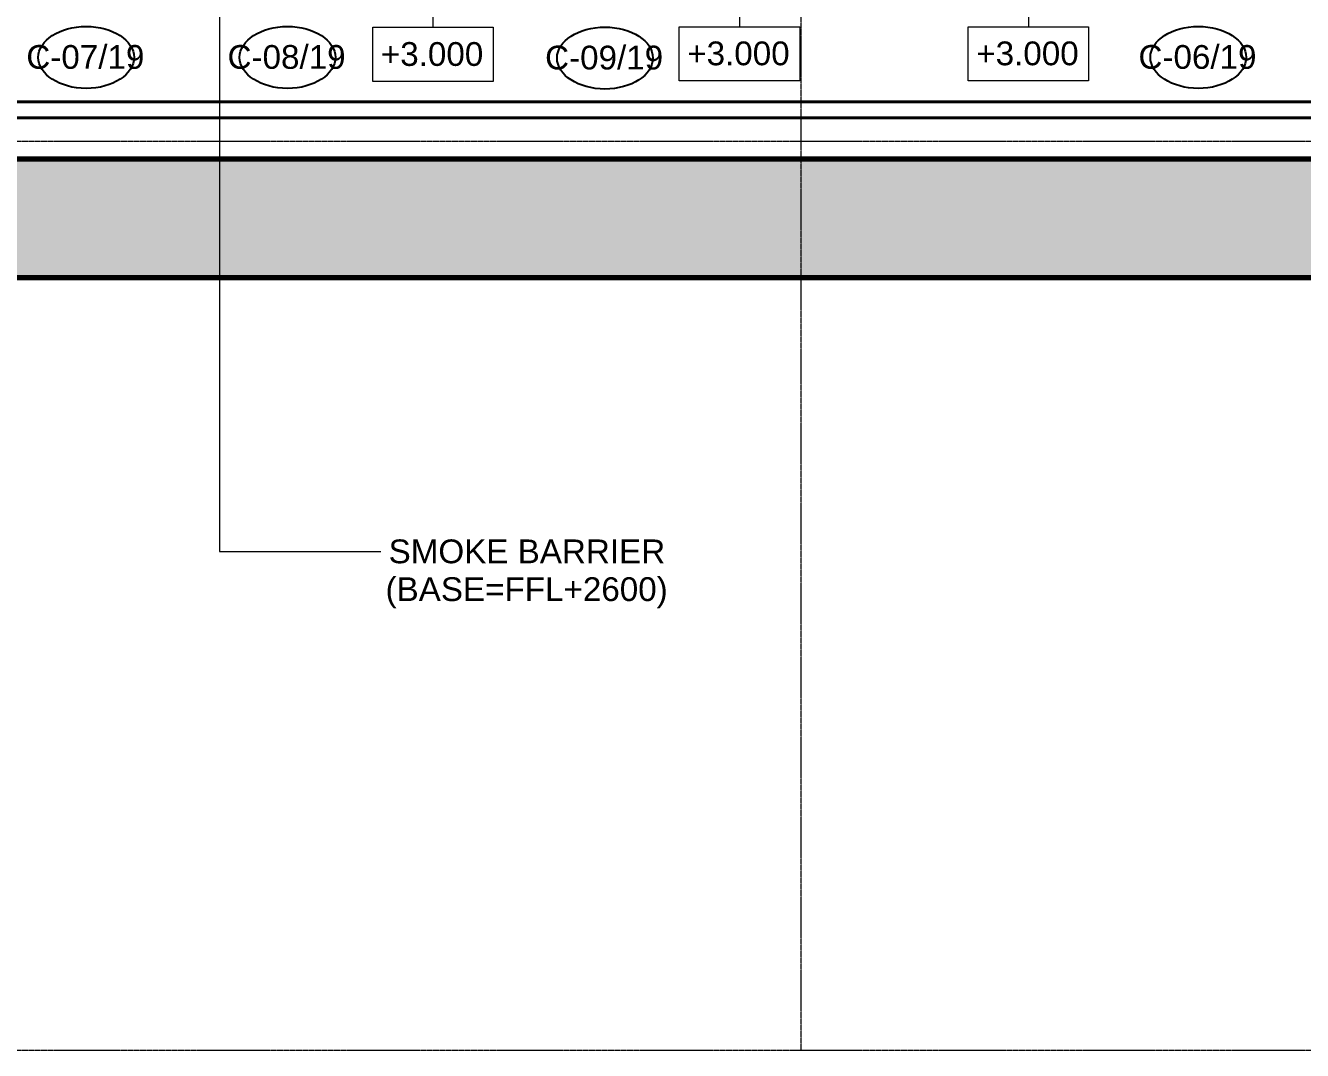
# Model space of a CAD drawing. Header units: millimetres. Extents: x -794868 to -715506, y -16735 to 22434.
# Drawn here: x -765878 to -749753, y -15796 to -2857 of the extents above; entities that cross this region are included whole.
import ezdxf

# ---------------------------------------------------------------- set-up
doc = ezdxf.new("R2010")
doc.units = ezdxf.units.MM
doc.linetypes.add('DPA_Grid _ Level 100', pattern=[10, 5.5, -1.6, 1.3, -1.6])
for name, color, linetype, lineweight in [('A-ANNO-NOTE', 3, 'Continuous', 25), ('A-FLOR-E', 2, 'Continuous', 35), ('A-WALL', 5, 'Continuous', 35), ('A-WALL-PATT', 1, 'Continuous', 35), ('G-ANNO-TEXT', 3, 'Continuous', 9), ('S-GRID', 251, 'Continuous', 9), ('WALL-E', 2, 'Continuous', 35)]:
    doc.layers.add(name, color=color, linetype=linetype, lineweight=lineweight)
doc.styles.add('Arial_2', font='arial.ttf', dxfattribs={"height": 300})

# ---------------------------------------------------------------- blocks, each defined once
blk = doc.blocks.new('Ceiling Tags - Ceiling Tags-9510765-4262-01 ENLARGED UPPER PLATFORM LEVEL - REFLECTED CEILING PLAN - SHEET 3')
at = {"layer": 'A-ANNO-NOTE'}
blk.add_ellipse((0, 0), major_axis=(6.05, 0), ratio=0.646436, dxfattribs=at)
blk = doc.blocks.new('*U1978')
at = {"layer": 'S-GRID', "linetype": 'DPA_Grid _ Level 100'}
for p, q in [((-11400, -19375), (-11400, 17498.2)), ((23665.1, -7900), (-49286.1, -7900)), ((23665.1, -19375), (-49286.1, -19375))]:
    blk.add_line(p, q, dxfattribs=at)

msp = doc.modelspace()

# ---------------------------------------------------------------- hatches: boundary and pattern name
at = {"layer": 'A-WALL-PATT', "lineweight": 9}
h = msp.add_hatch(dxfattribs=at)
h.set_pattern_fill('FP_1', color=256, style=0, pattern_type=2)
h.set_pattern_definition([(50, (0, 0), (728.7365, -63.7558), [76.2, -838.2]), (355, (0, 0), (-140.9716, 764.2276), [60.96, -670.56]), (100.451, (60.7, -5.3), (587.77, 700.46675), [64.76, -712.36]), (46.184, (0, 203.2), (1084.3162, -168.171), [114.3, -1257.3]), (96.636, (90.4, 189.2), (949.6099, 989.7098), [97.14, -1068.54]), (351.184, (0, 203.2), (949.6206, 989.7012), [91.44, -1005.84]), (21, (101.6, 152.4), (606.45787, -409.06057), [76.2, -838.2]), (326, (101.6, 152.4), (247.20834, 736.7529), [60.96, -670.56]), (71.451, (152.14, 118.3), (853.66825, 327.6855), [64.76, -712.36]), (37.5, (0, 0), (12.35469, 338.22012), [33.528, -628.904, 33.528, -647.192, -673.1]), (37.5, (0, 0), (12.35469, 338.22012), [-1343.152, 33.528, -639.572]), (7.5, (0, 0), (267.27887, 400.72213), [33.528, -354.584, 33.528, -613.664, -256.54]), (7.5, (0, 0), (267.27887, 400.72213), [-1035.304, 33.528, -223.012]), (327.5, (-226.57, 0), (542.36333, -22.91534), [33.528, -220.472, 33.528, -758.952, -1051.56]), (327.5, (-226.57, 0), (542.36333, -22.91534), [-1046.48, 33.528, -1018.032]), (317.5, (-328.17, 0), (592.51696, 101.7071), [33.528, -296.672, 33.528, -492.76, -746.76]), (317.5, (-328.17, 0), (592.51696, 101.7071), [-856.488, 33.528, -713.232])])
h.paths.add_polyline_path([(-720978, -6041), (-720978, -4541), (-790484, -4541), (-790484, -6041), (-755731, -6041)])

# ---------------------------------------------------------------- linework, layer by layer
at = {"layer": 'A-FLOR-E'}
for p, q in [((-727382, -3821), (-790484, -3821)), ((-790484, -4021), (-727182, -4021)), ((-727382, -4021), (-790484, -4021)), ((-720978, -4541), (-790484, -4541)), ((-790484, -4541), (-720978, -4541))]:
    msp.add_line(p, q, dxfattribs=at)
at = {"layer": 'A-WALL', "color": 7, "lineweight": 70}
for p, q in [((-790484, -4541), (-720978, -4541)), ((-720978, -6041), (-790484, -6041))]:
    msp.add_line(p, q, dxfattribs=at)
at = {"layer": 'G-ANNO-TEXT', "color": 10}
for p, q in [((-756864, 4873), (-756864, -2871)), ((-760733, 4583), (-760733, -2879)), ((-763427, 4255), (-763427, -9495)), ((-753214, 3568), (-753214, -2871)), ((-763427, -9495), (-761551, -9495)), ((-761551, -9495), (-761393, -9495))]:
    msp.add_line(p, q, dxfattribs=at)
at = {"layer": 'G-ANNO-TEXT', "color": 10, "flags": 128}
for points in [[(-759972, -3561), (-761494, -3561), (-761494, -2879), (-759972, -2879)], [(-756102, -3554), (-757625, -3554), (-757625, -2871), (-756102, -2871)], [(-752453, -3554), (-753975, -3554), (-753975, -2871), (-752453, -2871)]]:
    msp.add_lwpolyline(points, close=True, dxfattribs=at)
at = {"layer": 'WALL-E'}
for p, q in [((-727382, -3821), (-790484, -3821)), ((-790484, -3821), (-727382, -3821)), ((-762380, -3821), (-763580, -3821)), ((-763580, -3821), (-762380, -3821)), ((-758780, -3821), (-759980, -3821)), ((-759980, -3821), (-758780, -3821)), ((-755180, -3821), (-756380, -3821)), ((-756380, -3821), (-755180, -3821)), ((-751580, -3821), (-752780, -3821)), ((-752780, -3821), (-751580, -3821)), ((-790484, -4021), (-727382, -4021)), ((-727382, -4021), (-790484, -4021)), ((-762380, -4021), (-763580, -4021)), ((-763580, -4021), (-762380, -4021)), ((-758780, -4021), (-759980, -4021)), ((-759980, -4021), (-758780, -4021)), ((-755180, -4021), (-756380, -4021)), ((-756380, -4021), (-755180, -4021)), ((-751580, -4021), (-752780, -4021)), ((-752780, -4021), (-751580, -4021)), ((-720978, -4541), (-790484, -4541)), ((-790484, -4541), (-720978, -4541)), ((-720978, -6041), (-790484, -6041)), ((-790484, -6041), (-720978, -6041))]:
    msp.add_line(p, q, dxfattribs=at)

# ---------------------------------------------------------------- block references
msp.add_blockref('*U1978', (-744682, 3579))
at = {"layer": 'A-ANNO-NOTE', "xscale": 100, "yscale": 100, "zscale": 100}
for p in [(-765112, -3259), (-762570, -3259), (-758561, -3267), (-751068, -3259)]:
    msp.add_blockref('Ceiling Tags - Ceiling Tags-9510765-4262-01 ENLARGED UPPER PLATFORM LEVEL - REFLECTED CEILING PLAN - SHEET 3', p, dxfattribs=at)

# ---------------------------------------------------------------- texts
at = {"layer": 'A-ANNO-NOTE', "lineweight": 9, "char_height": 300, "width": 1835.86, "attachment_point": 1, "style": 'Arial_2'}
for s, insert in [('C-07/19', (-765868, -3103)), ('C-08/19', (-763327, -3103)), ('C-09/19', (-759317, -3111)), ('C-06/19', (-751824, -3103))]:
    msp.add_mtext(s, dxfattribs=dict(at, insert=insert))
at = {"layer": 'G-ANNO-TEXT', "color": 7, "char_height": 300, "attachment_point": 1, "style": 'Arial_2'}
for s, insert, width in [('+3.000', (-761391, -3066), 1595.36), ('+3.000', (-757522, -3058), 1595.36), ('+3.000', (-753872, -3058), 1595.36), ('SMOKE BARRIER ', (-761293, -9345), 4433.33), ('(BASE=FFL+2600)', (-761332, -9822), 4377.21)]:
    msp.add_mtext(s, dxfattribs=dict(at, insert=insert, width=width))

doc.saveas('drawing.dxf')
